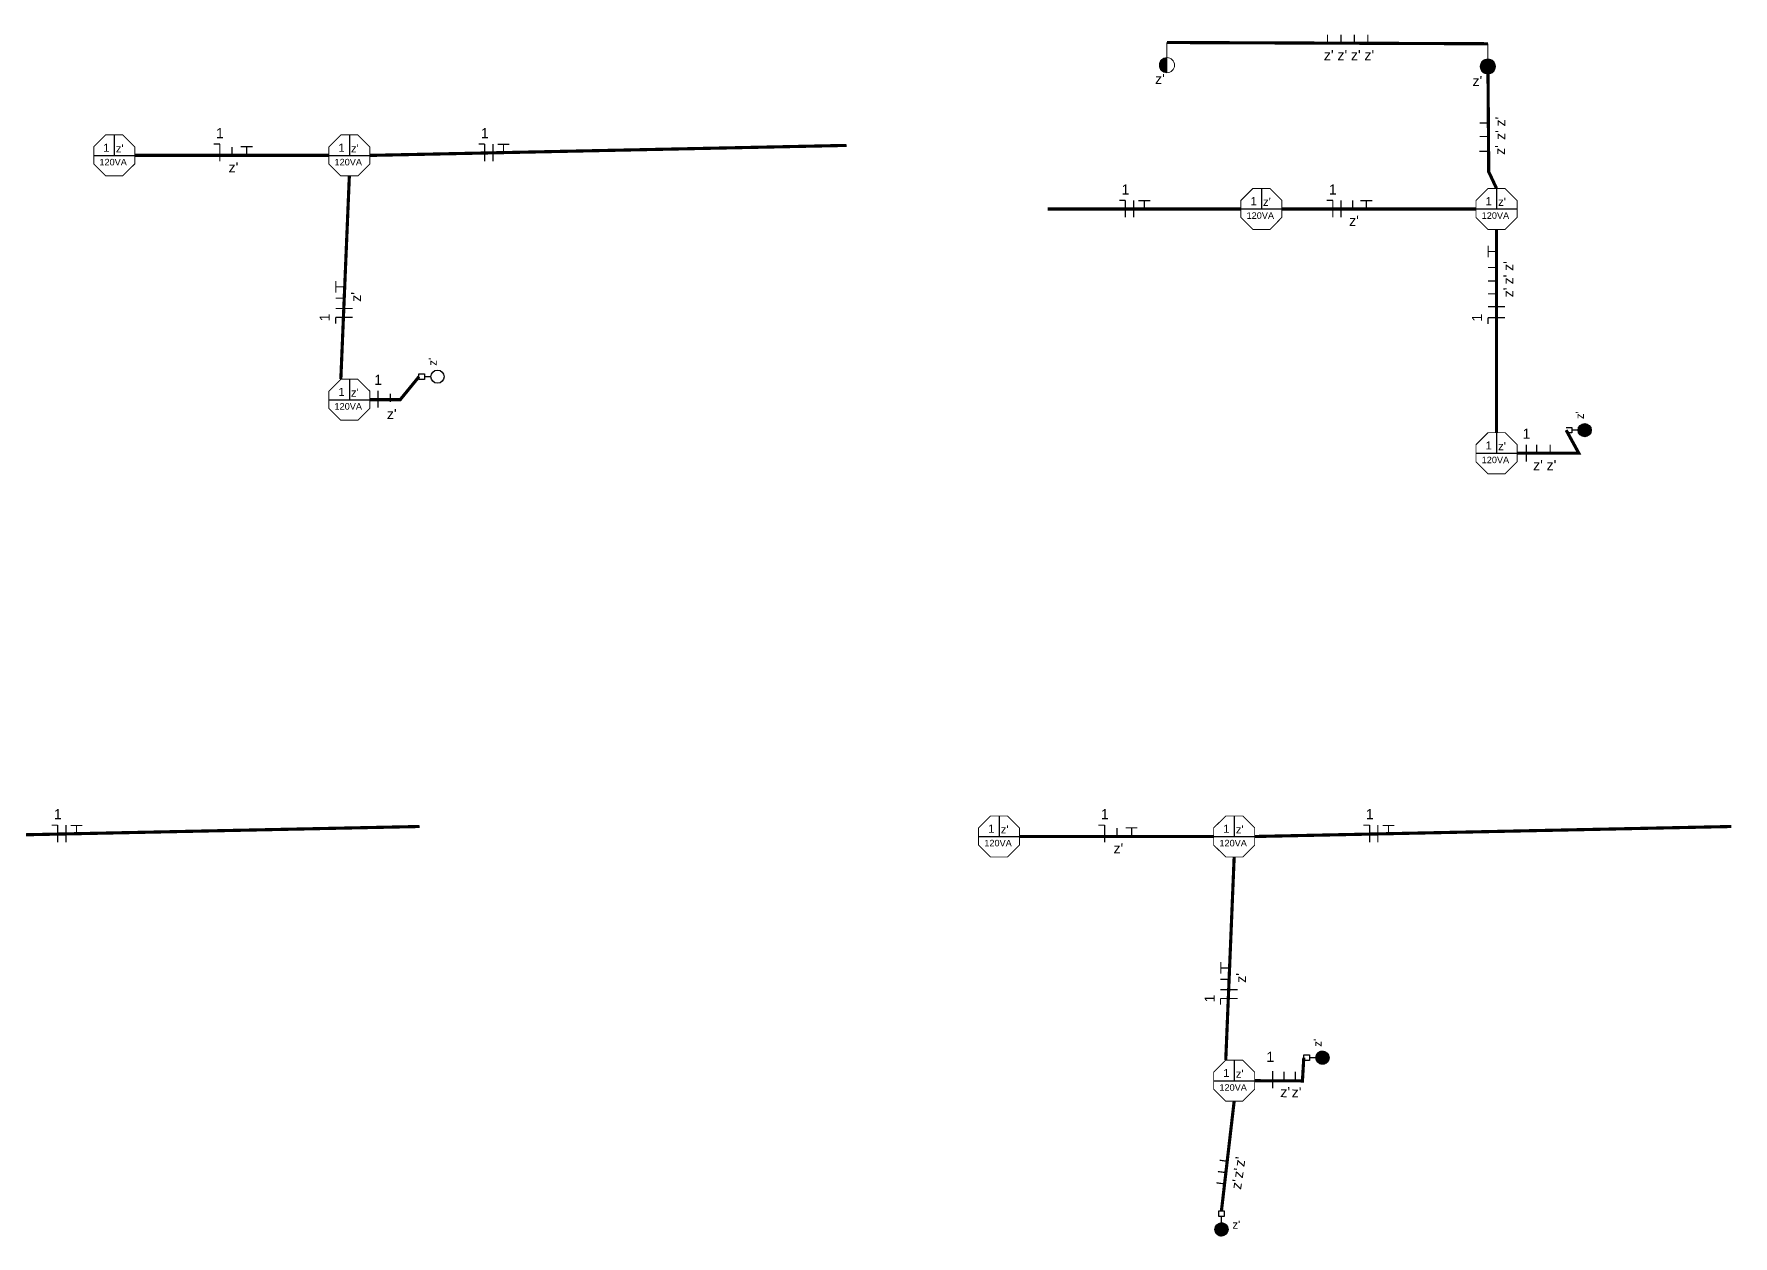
# Model space of a CAD drawing. Header units: millimetres. Extents: x 6597 to 20911, y -10306 to -132.
# Drawn here: x 17657 to 19273, y -6378 to -5236 of the extents above; entities that cross this region are included whole.
import ezdxf

# ---------------------------------------------------------------- set-up
doc = ezdxf.new("R2010")
doc.units = ezdxf.units.MM
doc.header["$LTSCALE"] = 25
doc.header["$MEASUREMENT"] = 0
doc.linetypes.add('DASHDOT2', pattern=[12.7, 6.35, -3.175, 0, -3.175])
doc.layers.add('CIRCUITOS', color=7, linetype='Continuous')
doc.layers.add('Iluminação1', color=1, linetype='Continuous')
for name, color, linetype, lineweight in [('EL-Condutos', 5, 'Continuous', 30), ('MAAI - ALVENARIA', 7, 'Continuous', 0), ('P-SIMBOL', 1, 'Continuous', 30), ('TOMADAS', 1, 'Continuous', 20)]:
    doc.layers.add(name, color=color, linetype=linetype, lineweight=lineweight)
doc.styles.add('Arial', font='arial.ttf')

# ---------------------------------------------------------------- blocks, each defined once
blk = doc.blocks.new('INT. INTERMEDIARIO')
h = blk.add_hatch(color=256)
h.dxf.hatch_style = 1
h.paths.add_polyline_path([(0, 5.5, 0.414214), (9, 14.5, 0.414214), (0, 23.5)])
for p, q in [((0, 5.5), (0, 23.5)), ((0, 0), (0, 5.5))]:
    blk.add_line(p, q)
blk.add_circle((0, 14.5), 9)

msp = doc.modelspace()

# ---------------------------------------------------------------- hatches: boundary and pattern name
at = {"layer": 'MAAI - ALVENARIA'}
h = msp.add_hatch(dxfattribs=at)
h.set_pattern_fill('ANSI31', color=1)
h.set_pattern_definition([(45, (-24533.51521, -15672.36108), (-0.08838834765, 0.08838834765), [])])
h.paths.add_polyline_path([(18875.9, -6208.9, 1), (18888.4, -6208.9, 1)])
h = msp.add_hatch(dxfattribs=at)
h.set_pattern_fill('ANSI31', color=1, angle=-90)
h.set_pattern_definition([(315, (9322.78649, 37043.5324), (0.08838834765, 0.08838834765), [])])
h.paths.add_polyline_path([(18786.2, -6365.9, 1), (18786.2, -6378.4, 1)])
at = {"layer": 'TOMADAS'}
h = msp.add_hatch(color=1, dxfattribs=at)
h.dxf.hatch_style = 1
h.paths.add_polyline_path([(19131.5, -5618.8, 1), (19131.5, -5606.3, 1)])

# ---------------------------------------------------------------- linework, layer by layer
at = {"layer": 'CIRCUITOS', "color": 3, "const_width": 1.16}
for points in [[(18887, -5236.6), (18887, -5244.7)], [(18899.8, -5236.6), (18899.8, -5244.7)], [(18845.7, -6222.2), (18845.6, -6230.3)], [(18856.5, -6222.3), (18856.4, -6230.4)], [(18781.3, -6327.8), (18789.3, -6328.9)], [(18782.8, -6317.1), (18790.9, -6318.2)]]:
    msp.add_lwpolyline(points, dxfattribs=at)
at = {"layer": 'CIRCUITOS', "color": 6, "const_width": 1.16}
for points in [[(18912.6, -5236.6), (18912.6, -5244.7)], [(18925.4, -5236.6), (18925.4, -5244.7)], [(19031.8, -5320.6), (19039.9, -5320.6)], [(19031.8, -5333.4), (19039.9, -5333.4)], [(19039.6, -5457.9), (19047.7, -5457.9)], [(19039.6, -5470.7), (19047.7, -5470.7)], [(19085.9, -5626.3), (19085.9, -5634.4)], [(19098.7, -5626.3), (19098.7, -5634.4)]]:
    msp.add_lwpolyline(points, dxfattribs=at)
at = {"layer": 'CIRCUITOS'}
for points, const_width in [([(17828.2, -5340.6), (17834.1, -5340.6)], 1.16), ([(17834.1, -5340.6), (17834.1, -5356.9)], 1.16), ([(17845.7, -5343.3), (17845.7, -5351.4)], 1.16), ([(17853.9, -5343.1), (17865.2, -5343.1)], 1.11), ([(17859.6, -5343.1), (17859.6, -5350.9)], 1.11), ([(18080, -5340.6), (18085.9, -5340.6)], 1.16), ([(18085.9, -5340.6), (18085.9, -5356.9)], 1.16), ([(18093.8, -5340.6), (18093.8, -5356.9)], 1.16), ([(18098.2, -5340.9), (18109.4, -5340.9)], 1.11), ([(18103.8, -5340.9), (18103.8, -5348.8)], 1.11), ([(18689, -5394.1), (18694.9, -5394.1)], 1.16), ([(18694.9, -5394.1), (18694.9, -5410.4)], 1.16), ([(18702.8, -5394.1), (18702.8, -5410.4)], 1.16), ([(18707.2, -5394.4), (18718.5, -5394.4)], 1.11), ([(18712.9, -5394.4), (18712.9, -5402.3)], 1.11), ([(18886.2, -5394.1), (18892.1, -5394.1)], 1.16), ([(18892.1, -5394.1), (18892.1, -5410.4)], 1.16), ([(18899.9, -5394.1), (18899.9, -5410.4)], 1.16), ([(18918.3, -5394.4), (18929.5, -5394.4)], 1.11), ([(18923.9, -5394.4), (18923.9, -5402.3)], 1.11), ([(19039.8, -5448.3), (19039.8, -5437.1)], 1.11), ([(19039.8, -5442.7), (19047.7, -5442.7)], 1.11), ([(17944.4, -5481.9), (17944.4, -5470.7)], 1.11), ([(17944.2, -5487.1), (17952.3, -5487.1)], 1.16), ([(17944.4, -5476.3), (17952.3, -5476.3)], 1.11), ([(17944.1, -5496.9), (17960.4, -5496.9)], 1.16), ([(17944.1, -5505.4), (17960.4, -5505.4)], 1.16), ([(17944.1, -5511.4), (17944.1, -5505.4)], 1.16), ([(19039.6, -5495.2), (19055.8, -5495.2)], 1.16), ([(19039.6, -5505.7), (19055.8, -5505.7)], 1.16), ([(19039.6, -5511.6), (19039.6, -5505.7)], 1.16), ([(17984.5, -5575.1), (17984.5, -5591.3)], 1.16), ([(17996.2, -5577.7), (17996.2, -5585.9)], 1.16), ([(19076.1, -5626.3), (19076.1, -5642.6)], 1.16), ([(17674.1, -5987.9), (17680, -5987.9)], 1.16), ([(17680, -5987.9), (17680, -6004.1)], 1.16), ([(17687.9, -5987.9), (17687.9, -6004.1)], 1.16), ([(17692.3, -5988.2), (17703.5, -5988.2)], 1.11), ([(17697.9, -5988.2), (17697.9, -5996)], 1.11), ([(18669.3, -5987.9), (18675.2, -5987.9)], 1.16), ([(18675.2, -5987.9), (18675.2, -6004.1)], 1.16), ([(18695.1, -5990.4), (18706.4, -5990.4)], 1.11), ([(18700.8, -5990.4), (18700.8, -5998.2)], 1.11), ([(18921.2, -5987.9), (18927.1, -5987.9)], 1.16), ([(18927.1, -5987.9), (18927.1, -6004.1)], 1.16), ([(18934.9, -5987.9), (18934.9, -6004.1)], 1.16), ([(18939.4, -5988.2), (18950.6, -5988.2)], 1.11), ([(18945, -5988.2), (18945, -5996)], 1.11), ([(18785.6, -6129.2), (18785.6, -6118)], 1.11), ([(18785.6, -6123.6), (18793.5, -6123.6)], 1.11), ([(18785.3, -6144.2), (18801.6, -6144.2)], 1.16), ([(18785.3, -6152.7), (18801.6, -6152.7)], 1.16), ([(18785.3, -6158.6), (18785.3, -6152.7)], 1.16), ([(18834.8, -6221.7), (18834.8, -6238)], 1.16)]:
    msp.add_lwpolyline(points, dxfattribs=dict(at, const_width=const_width))
at = {"layer": 'CIRCUITOS', "color": 32, "true_color": 0xcd6928, "const_width": 1.16}
for points in [[(19031.5, -5347.6), (19039.6, -5347.6)], [(18910.9, -5394.1), (18910.9, -5402.3)], [(19039.6, -5483), (19047.7, -5483)]]:
    msp.add_lwpolyline(points, dxfattribs=at)
at = {"layer": 'CIRCUITOS', "color": 2, "true_color": 0xf1eb1f, "const_width": 1.16}
for points in [[(18686.9, -5990.5), (18686.9, -5998.7)], [(18785.3, -6134.4), (18793.5, -6134.4)], [(18784.4, -6306.3), (18792.4, -6307.5)]]:
    msp.add_lwpolyline(points, dxfattribs=at)
at = {"layer": 'EL-Condutos', "const_width": 3}
for points in [[(18734.4, -5244.1), (19039.5, -5245.3)], [(19039.6, -5274.1), (19040.3, -5367), (19047.7, -5382.8)], [(17976.7, -5351.4), (18429.8, -5341.9)], [(17753.2, -5351.4), (17937.7, -5351.4)], [(17957.2, -5370.9), (17949.1, -5564.1)], [(18804.7, -5402.3), (18621, -5402.3)], [(18843.7, -5402.3), (19028.2, -5402.3)], [(19047.7, -5421.8), (19047.7, -5614.9)], [(17976.7, -5583.6), (18005.5, -5583.6), (18023.4, -5561.7)], [(19067.2, -5634.4), (19125.9, -5634.4), (19113.9, -5612.5)], [(17570.7, -5998.7), (18023.9, -5989.2)], [(18817.8, -5998.7), (19271, -5989.2)], [(18594.3, -5998.7), (18778.8, -5998.7)], [(18798.3, -6018.2), (18790.3, -6211.3)], [(18817.8, -6230.8), (18863.2, -6231), (18864.5, -6208.9)], [(18798.3, -6250.3), (18786.2, -6354.5)]]:
    msp.add_lwpolyline(points, dxfattribs=at)
at = {"layer": 'Iluminação1'}
for p, q in [((17733.7, -5331.9), (17733.7, -5351.4)), ((17957.2, -5331.9), (17957.2, -5351.4)), ((17714.2, -5351.4), (17753.2, -5351.4)), ((17937.7, -5351.4), (17976.7, -5351.4)), ((18824.2, -5382.8), (18824.2, -5402.3)), ((19047.7, -5382.8), (19047.7, -5402.3)), ((18804.7, -5402.3), (18843.7, -5402.3)), ((19028.2, -5402.3), (19067.2, -5402.3)), ((17957.2, -5564.1), (17957.2, -5583.6)), ((17937.7, -5583.6), (17976.7, -5583.6)), ((19047.7, -5614.9), (19047.7, -5634.4)), ((19028.2, -5634.4), (19067.2, -5634.4)), ((18574.8, -5979.2), (18574.8, -5998.7)), ((18798.3, -5979.2), (18798.3, -5998.7)), ((18555.3, -5998.7), (18594.3, -5998.7)), ((18778.8, -5998.7), (18817.8, -5998.7)), ((18798.3, -6211.3), (18798.3, -6230.8)), ((18778.8, -6230.8), (18817.8, -6230.8))]:
    msp.add_line(p, q, dxfattribs=at)
at = {"layer": 'Iluminação1', "const_width": 0.91}
for points in [[(17725.6, -5331.9), (17714.2, -5343.3), (17714.2, -5359.5), (17725.6, -5370.9), (17741.7, -5370.9), (17753.2, -5359.5), (17753.2, -5343.3), (17741.7, -5331.9)], [(17949.1, -5331.9), (17937.7, -5343.3), (17937.7, -5359.5), (17949.1, -5370.9), (17965.2, -5370.9), (17976.7, -5359.5), (17976.7, -5343.3), (17965.2, -5331.9)], [(18816.1, -5382.8), (18804.7, -5394.2), (18804.7, -5410.3), (18816.1, -5421.8), (18832.3, -5421.8), (18843.7, -5410.3), (18843.7, -5394.2), (18832.3, -5382.8)], [(19039.6, -5382.8), (19028.2, -5394.2), (19028.2, -5410.3), (19039.6, -5421.8), (19055.8, -5421.8), (19067.2, -5410.3), (19067.2, -5394.2), (19055.8, -5382.8)], [(17949.1, -5564.1), (17937.7, -5575.5), (17937.7, -5591.7), (17949.1, -5603.1), (17965.2, -5603.1), (17976.7, -5591.7), (17976.7, -5575.5), (17965.2, -5564.1)], [(19039.6, -5614.9), (19028.2, -5626.3), (19028.2, -5642.5), (19039.6, -5653.9), (19055.8, -5653.9), (19067.2, -5642.5), (19067.2, -5626.3), (19055.8, -5614.9)], [(18566.8, -5979.2), (18555.3, -5990.6), (18555.3, -6006.8), (18566.8, -6018.2), (18582.9, -6018.2), (18594.3, -6006.8), (18594.3, -5990.6), (18582.9, -5979.2)], [(18790.3, -5979.2), (18778.8, -5990.6), (18778.8, -6006.8), (18790.3, -6018.2), (18806.4, -6018.2), (18817.8, -6006.8), (18817.8, -5990.6), (18806.4, -5979.2)], [(18790.3, -6211.3), (18778.8, -6222.7), (18778.8, -6238.9), (18790.3, -6250.3), (18806.4, -6250.3), (18817.8, -6238.9), (18817.8, -6222.7), (18806.4, -6211.3)]]:
    msp.add_lwpolyline(points, close=True, dxfattribs=at)
at = {"layer": 'P-SIMBOL'}
for p, q in [((18023.4, -5564.3), (18023.4, -5559)), ((18023.4, -5559), (18028.7, -5559)), ((18028.7, -5564.3), (18023.4, -5564.3)), ((18028.7, -5559), (18028.7, -5564.3)), ((18035.1, -5561.7), (18028.7, -5561.7)), ((19113.9, -5609.9), (19119.2, -5609.9)), ((19119.2, -5615.2), (19113.9, -5615.2)), ((19119.2, -5609.9), (19119.2, -5615.2)), ((19125.6, -5612.5), (19119.2, -5612.5)), ((18864.5, -6211.6), (18864.5, -6206.3)), ((18864.5, -6206.3), (18869.8, -6206.3)), ((18869.8, -6211.6), (18864.5, -6211.6)), ((18869.8, -6206.3), (18869.8, -6211.6)), ((18876.2, -6208.9), (18869.8, -6208.9)), ((18783.6, -6354.5), (18788.9, -6354.5)), ((18783.6, -6359.8), (18783.6, -6354.5)), ((18788.9, -6359.8), (18783.6, -6359.8)), ((18786.2, -6366.2), (18786.2, -6359.8)), ((18788.9, -6354.5), (18788.9, -6359.8))]:
    msp.add_line(p, q, dxfattribs=at)
for centre in [(18041, -5561.7), (19131.5, -5612.5), (18882.2, -6208.9), (18786.2, -6372.1)]:
    msp.add_circle(centre, 6.25, dxfattribs=at)
at = {"layer": 'TOMADAS'}
for p, q in [((18734.4, -5244.1), (18734.4, -5254.1)), ((19039.5, -5245.3), (19039.5, -5255.3))]:
    msp.add_line(p, q, dxfattribs=at)

# ---------------------------------------------------------------- block references
at = {"layer": 'TOMADAS', "yscale": 0.8, "zscale": 0.8, "rotation": 180}
for p, xscale in [((18734.4, -5254.1), 0.8), ((19039.5, -5255.3), 0.8), ((19039.5, -5255.3), -0.8)]:
    msp.add_blockref('INT. INTERMEDIARIO', p, dxfattribs=dict(at, xscale=xscale))

# ---------------------------------------------------------------- texts
at = {"layer": 'CIRCUITOS', "color": 3, "linetype": 'DASHDOT2', "style": 'Arial'}
for p in [(18883.6, -5260.9), (18896.5, -5260.9)]:
    msp.add_text("z'", height=9.6, dxfattribs=at).set_placement(p)
at = {"layer": 'CIRCUITOS', "color": 6, "linetype": 'DASHDOT2', "style": 'Arial'}
for p in [(18909.3, -5260.9), (18922.1, -5260.9), (19082.5, -5650.6), (19095.3, -5650.6)]:
    msp.add_text("z'", height=9.6, dxfattribs=at).set_placement(p)
at = {"layer": 'CIRCUITOS', "linetype": 'DASHDOT2', "style": 'Arial'}
for s, height, p in [("z'", 9.6, (18723.1, -5283.5)), ("z'", 9.6, (19024.9, -5285.4)), ('1', 9.6, (17830.4, -5335.1)), ('1', 9.6, (18082.2, -5335.1)), ('1', 7.68, (17723.3, -5347.9)), ("z'", 7.68, (17735.2, -5348.6)), ('1', 7.68, (17946.8, -5347.9)), ("z'", 7.68, (17958.7, -5348.6)), ('120VA', 6.22, (17719.6, -5360.9)), ("z'", 9.6, (17842.4, -5367.6)), ('120VA', 6.22, (17943.1, -5360.9)), ('1', 9.6, (18691.3, -5388.6)), ('1', 7.68, (18813.8, -5398.7)), ("z'", 7.68, (18825.7, -5399.4)), ('1', 9.6, (18888.4, -5388.6)), ('1', 7.68, (19037.3, -5398.7)), ("z'", 7.68, (19049.2, -5399.4)), ('120VA', 6.22, (18810.1, -5411.7)), ('120VA', 6.22, (19033.6, -5411.7)), ('1', 9.6, (17980.8, -5569.5)), ('120VA', 6.22, (17943.1, -5593)), ('1', 7.68, (17946.8, -5580)), ("z'", 7.68, (17958.7, -5580.7)), ("z'", 9.6, (17992.9, -5602)), ('1', 9.6, (19072.4, -5620.7)), ('1', 7.68, (19037.3, -5630.9)), ("z'", 7.68, (19049.2, -5631.6)), ('120VA', 6.22, (19033.6, -5643.9)), ('1', 9.6, (17676.3, -5982.3)), ('1', 9.6, (18671.6, -5982.3)), ('1', 9.6, (18923.4, -5982.3)), ('1', 7.68, (18564.4, -5995.1)), ("z'", 7.68, (18576.4, -5995.8)), ('1', 7.68, (18787.9, -5995.1)), ("z'", 7.68, (18799.9, -5995.8)), ('120VA', 6.22, (18560.8, -6008.1)), ('120VA', 6.22, (18784.3, -6008.1)), ('1', 9.6, (18828.9, -6212.9)), ('120VA', 6.22, (18784.3, -6240.3)), ('1', 7.68, (18787.9, -6227.3)), ("z'", 7.68, (18799.9, -6228)), ("z'", 7.68, (18796.7, -6371.4))]:
    msp.add_text(s, height=height, dxfattribs=at).set_placement(p)
at = {"layer": 'CIRCUITOS', "color": 6, "linetype": 'DASHDOT2', "style": 'Arial'}
for p in [(19056.1, -5323.9), (19056.1, -5336.7), (19063.8, -5461.2), (19063.8, -5474)]:
    msp.add_text("z'", height=9.6, rotation=90, dxfattribs=at).set_placement(p)
at = {"layer": 'CIRCUITOS', "color": 32, "linetype": 'DASHDOT2', "true_color": 0xcd6928, "style": 'Arial'}
for p in [(19055.8, -5350.9), (19063.8, -5486.3)]:
    msp.add_text("z'", height=9.6, rotation=90, dxfattribs=at).set_placement(p)
msp.add_text("z'", height=9.6, dxfattribs=at).set_placement((18907.6, -5418.4))
at = {"layer": 'CIRCUITOS', "linetype": 'DASHDOT2', "style": 'Arial'}
for s, height, p in [("z'", 9.6, (17968.4, -5490.5)), ('1', 9.6, (17938.6, -5509.1)), ('1', 9.6, (19034, -5509.4)), ("z'", 7.68, (18040.2, -5551.2)), ("z'", 7.68, (19130.7, -5602)), ('1', 9.6, (18779.8, -6156.4)), ("z'", 7.68, (18881.4, -6198.4))]:
    msp.add_text(s, height=height, rotation=90, dxfattribs=at).set_placement(p)
at = {"layer": 'CIRCUITOS', "color": 2, "linetype": 'DASHDOT2', "true_color": 0xf1eb1f, "style": 'Arial'}
msp.add_text("z'", height=9.6, dxfattribs=at).set_placement((18683.6, -6014.8))
for rotation, p in [(90, (18809.6, -6137.7)), (81.722, (18807.9, -6313.1))]:
    msp.add_text("z'", height=9.6, rotation=rotation, dxfattribs=at).set_placement(p)
at = {"layer": 'CIRCUITOS', "color": 3, "linetype": 'DASHDOT2', "style": 'Arial'}
for rotation, p in [(359.3512, (18842.1, -6246.4)), (359.3512, (18852.9, -6246.5)), (81.722, (18806.4, -6323.9)), (81.722, (18804.8, -6334.6))]:
    msp.add_text("z'", height=9.6, rotation=rotation, dxfattribs=at).set_placement(p)

doc.saveas('drawing.dxf')
